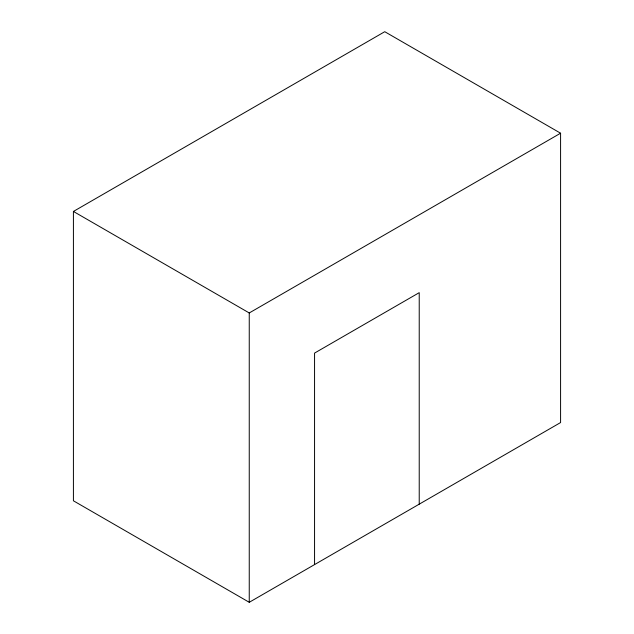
<?xml version="1.0" encoding="UTF-8"?>
<svg xmlns="http://www.w3.org/2000/svg" width="634" height="634" viewBox="0 0 634 634"><rect width="100%" height="100%" fill="white"/><g stroke="black" fill="none" stroke-linecap="round" stroke-linejoin="round"><path stroke-width="0.95" d="M73.417 211.447L384.751 31.7L560.583 133.211L560.583 422.553L249.249 602.3L73.417 500.789L73.417 211.447L249.249 312.958L560.583 133.211M419.225 504.165L419.225 292.662L314.559 353.09L314.559 564.593M249.249 312.958L249.249 602.3"/></g></svg>
